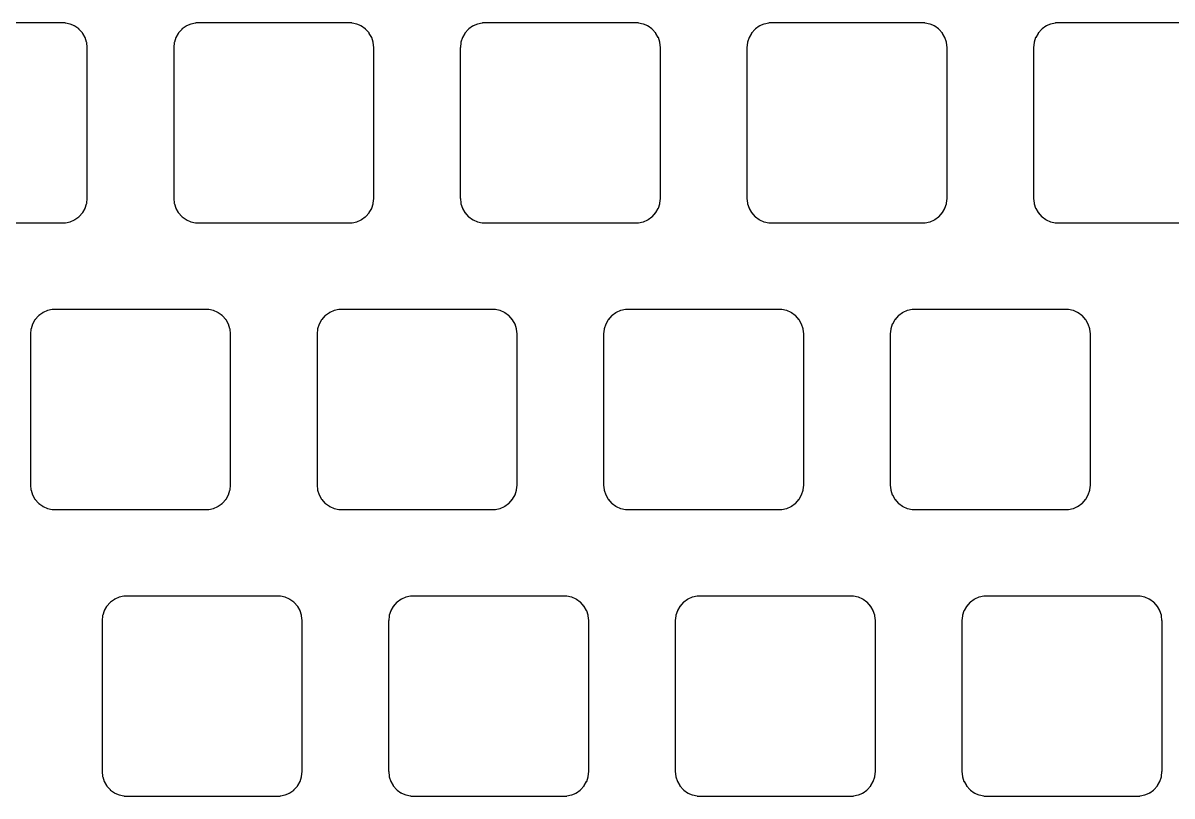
# Model space of a CAD drawing. Header units: metres. Extents: x -16 to 249, y -82 to 7.
# Drawn here: x 116.4 to 192.5, y -44.1 to 7.1 of the extents above; entities that cross this region are included whole.
import ezdxf

# ---------------------------------------------------------------- set-up
doc = ezdxf.new("R2010")
doc.units = ezdxf.units.M

msp = doc.modelspace()

# ---------------------------------------------------------------- linework, layer by layer
for p, q in [((119.171, 7.12391), (108.829, 7.12391)), ((119.189, 7.11999), (119.171, 7.12391)), ((119.496, 7.05479), (119.189, 7.11999)), ((119.505, 7.05293), (119.496, 7.05479)), ((119.791, 6.92539), (119.505, 7.05293)), ((119.799, 6.92175), (119.791, 6.92539)), ((119.816, 6.91409), (119.799, 6.92175)), ((120.07, 6.72977), (119.816, 6.91409)), ((127.184, 6.91409), (126.93, 6.72977)), ((127.201, 6.92175), (127.184, 6.91409)), ((127.209, 6.92539), (127.201, 6.92175)), ((127.495, 7.05293), (127.209, 6.92539)), ((127.504, 7.05479), (127.495, 7.05293)), ((127.811, 7.11999), (127.504, 7.05479)), ((127.829, 7.12391), (127.811, 7.11999)), ((138.171, 7.12391), (127.829, 7.12391)), ((138.189, 7.11999), (138.171, 7.12391)), ((138.496, 7.05479), (138.189, 7.11999)), ((138.505, 7.05293), (138.496, 7.05479)), ((138.791, 6.92539), (138.505, 7.05293)), ((138.799, 6.92175), (138.791, 6.92539)), ((138.816, 6.91409), (138.799, 6.92175)), ((139.07, 6.72977), (138.816, 6.91409)), ((146.184, 6.91409), (145.93, 6.72977)), ((146.201, 6.92175), (146.184, 6.91409)), ((146.209, 6.92539), (146.201, 6.92175)), ((146.495, 7.05293), (146.209, 6.92539)), ((146.504, 7.05479), (146.495, 7.05293)), ((146.811, 7.11999), (146.504, 7.05479)), ((146.829, 7.12391), (146.811, 7.11999)), ((157.171, 7.12391), (146.829, 7.12391)), ((157.189, 7.11999), (157.171, 7.12391)), ((157.496, 7.05479), (157.189, 7.11999)), ((157.505, 7.05293), (157.496, 7.05479)), ((157.791, 6.92539), (157.505, 7.05293)), ((157.799, 6.92175), (157.791, 6.92539)), ((157.816, 6.91409), (157.799, 6.92175)), ((158.07, 6.72977), (157.816, 6.91409)), ((165.184, 6.91409), (164.93, 6.72977)), ((165.201, 6.92175), (165.184, 6.91409)), ((165.209, 6.92539), (165.201, 6.92175)), ((165.495, 7.05293), (165.209, 6.92539)), ((165.504, 7.05479), (165.495, 7.05293)), ((165.811, 7.11999), (165.504, 7.05479)), ((165.829, 7.12391), (165.811, 7.11999)), ((176.171, 7.12391), (165.829, 7.12391)), ((176.189, 7.11999), (176.171, 7.12391)), ((176.496, 7.05479), (176.189, 7.11999)), ((176.505, 7.05293), (176.496, 7.05479)), ((176.791, 6.92539), (176.505, 7.05293)), ((176.799, 6.92175), (176.791, 6.92539)), ((176.816, 6.91409), (176.799, 6.92175)), ((177.07, 6.72977), (176.816, 6.91409)), ((184.184, 6.91409), (183.93, 6.72977)), ((184.201, 6.92175), (184.184, 6.91409)), ((184.209, 6.92539), (184.201, 6.92175)), ((184.495, 7.05293), (184.209, 6.92539)), ((184.504, 7.05479), (184.495, 7.05293)), ((184.811, 7.11999), (184.504, 7.05479)), ((184.829, 7.12391), (184.811, 7.11999)), ((195.171, 7.12391), (184.829, 7.12391)), ((120.085, 6.7187), (120.07, 6.72977)), ((120.093, 6.71344), (120.085, 6.7187)), ((120.105, 6.69945), (120.093, 6.71344)), ((120.315, 6.46642), (120.105, 6.69945)), ((120.321, 6.45977), (120.315, 6.46642)), ((120.325, 6.45202), (120.321, 6.45977)), ((120.335, 6.43571), (120.325, 6.45202)), ((120.492, 6.16414), (120.335, 6.43571)), ((120.494, 6.15563), (120.492, 6.16414)), ((120.591, 5.85739), (120.494, 6.15563)), ((126.506, 6.15563), (126.409, 5.85739)), ((126.508, 6.16414), (126.506, 6.15563)), ((126.665, 6.43571), (126.508, 6.16414)), ((126.675, 6.45202), (126.665, 6.43571)), ((126.679, 6.45977), (126.675, 6.45202)), ((126.685, 6.46642), (126.679, 6.45977)), ((126.895, 6.69945), (126.685, 6.46642)), ((126.907, 6.71344), (126.895, 6.69945)), ((126.915, 6.7187), (126.907, 6.71344)), ((126.93, 6.72977), (126.915, 6.7187)), ((139.085, 6.7187), (139.07, 6.72977)), ((139.093, 6.71344), (139.085, 6.7187)), ((139.105, 6.69945), (139.093, 6.71344)), ((139.315, 6.46642), (139.105, 6.69945)), ((139.321, 6.45977), (139.315, 6.46642)), ((139.325, 6.45202), (139.321, 6.45977)), ((139.335, 6.43571), (139.325, 6.45202)), ((139.492, 6.16414), (139.335, 6.43571)), ((139.494, 6.15563), (139.492, 6.16414)), ((139.591, 5.85739), (139.494, 6.15563)), ((145.506, 6.15563), (145.409, 5.85739)), ((145.508, 6.16414), (145.506, 6.15563)), ((145.665, 6.43571), (145.508, 6.16414)), ((145.675, 6.45202), (145.665, 6.43571)), ((145.679, 6.45977), (145.675, 6.45202)), ((145.685, 6.46642), (145.679, 6.45977)), ((145.895, 6.69945), (145.685, 6.46642)), ((145.907, 6.71344), (145.895, 6.69945)), ((145.915, 6.7187), (145.907, 6.71344)), ((145.93, 6.72977), (145.915, 6.7187)), ((158.085, 6.7187), (158.07, 6.72977)), ((158.093, 6.71344), (158.085, 6.7187)), ((158.105, 6.69945), (158.093, 6.71344)), ((158.315, 6.46642), (158.105, 6.69945)), ((158.321, 6.45977), (158.315, 6.46642)), ((158.325, 6.45202), (158.321, 6.45977)), ((158.335, 6.43571), (158.325, 6.45202)), ((158.492, 6.16414), (158.335, 6.43571)), ((158.494, 6.15563), (158.492, 6.16414)), ((158.591, 5.85739), (158.494, 6.15563)), ((164.506, 6.15563), (164.409, 5.85739)), ((164.508, 6.16414), (164.506, 6.15563)), ((164.665, 6.43571), (164.508, 6.16414)), ((164.675, 6.45202), (164.665, 6.43571)), ((164.679, 6.45977), (164.675, 6.45202)), ((164.685, 6.46642), (164.679, 6.45977)), ((164.895, 6.69945), (164.685, 6.46642)), ((164.907, 6.71344), (164.895, 6.69945)), ((164.915, 6.7187), (164.907, 6.71344)), ((164.93, 6.72977), (164.915, 6.7187)), ((177.085, 6.7187), (177.07, 6.72977)), ((177.093, 6.71344), (177.085, 6.7187)), ((177.105, 6.69945), (177.093, 6.71344)), ((177.315, 6.46642), (177.105, 6.69945)), ((177.321, 6.45977), (177.315, 6.46642)), ((177.325, 6.45202), (177.321, 6.45977)), ((177.335, 6.43571), (177.325, 6.45202)), ((177.492, 6.16414), (177.335, 6.43571)), ((177.494, 6.15563), (177.492, 6.16414)), ((177.591, 5.85739), (177.494, 6.15563)), ((183.506, 6.15563), (183.409, 5.85739)), ((183.508, 6.16414), (183.506, 6.15563)), ((183.665, 6.43571), (183.508, 6.16414)), ((183.675, 6.45202), (183.665, 6.43571)), ((183.679, 6.45977), (183.675, 6.45202)), ((183.685, 6.46642), (183.679, 6.45977)), ((183.895, 6.69945), (183.685, 6.46642)), ((183.907, 6.71344), (183.895, 6.69945)), ((183.915, 6.7187), (183.907, 6.71344)), ((183.93, 6.72977), (183.915, 6.7187)), ((120.597, 5.83949), (120.591, 5.85739)), ((120.599, 5.82077), (120.597, 5.83949)), ((120.632, 5.5089), (120.599, 5.82077)), ((120.633, 5.5), (120.632, 5.5089)), ((120.633, -4.5), (120.633, 5.5)), ((126.368, 5.5089), (126.367, 5.5)), ((126.367, 5.5), (126.367, -4.5)), ((126.401, 5.82077), (126.368, 5.5089)), ((126.403, 5.83949), (126.401, 5.82077)), ((126.409, 5.85739), (126.403, 5.83949)), ((139.597, 5.83949), (139.591, 5.85739)), ((139.599, 5.82077), (139.597, 5.83949)), ((139.632, 5.5089), (139.599, 5.82077)), ((139.633, 5.5), (139.632, 5.5089)), ((139.633, -4.5), (139.633, 5.5)), ((145.368, 5.5089), (145.367, 5.5)), ((145.367, 5.5), (145.367, -4.5)), ((145.401, 5.82077), (145.368, 5.5089)), ((145.403, 5.83949), (145.401, 5.82077)), ((145.409, 5.85739), (145.403, 5.83949)), ((158.597, 5.83949), (158.591, 5.85739)), ((158.599, 5.82077), (158.597, 5.83949)), ((158.632, 5.5089), (158.599, 5.82077)), ((158.633, 5.5), (158.632, 5.5089)), ((158.633, -4.5), (158.633, 5.5)), ((164.368, 5.5089), (164.367, 5.5)), ((164.367, 5.5), (164.367, -4.5)), ((164.401, 5.82077), (164.368, 5.5089)), ((164.403, 5.83949), (164.401, 5.82077)), ((164.409, 5.85739), (164.403, 5.83949)), ((177.597, 5.83949), (177.591, 5.85739)), ((177.599, 5.82077), (177.597, 5.83949)), ((177.632, 5.5089), (177.599, 5.82077)), ((177.633, 5.5), (177.632, 5.5089)), ((177.633, -4.5), (177.633, 5.5)), ((183.368, 5.5089), (183.367, 5.5)), ((183.367, 5.5), (183.367, -4.5)), ((183.401, 5.82077), (183.368, 5.5089)), ((183.403, 5.83949), (183.401, 5.82077)), ((183.409, 5.85739), (183.403, 5.83949)), ((120.599, -4.82077), (120.632, -4.5089)), ((120.632, -4.5089), (120.633, -4.5)), ((126.367, -4.5), (126.368, -4.5089)), ((126.368, -4.5089), (126.401, -4.82077)), ((139.599, -4.82077), (139.632, -4.5089)), ((139.632, -4.5089), (139.633, -4.5)), ((145.367, -4.5), (145.368, -4.5089)), ((145.368, -4.5089), (145.401, -4.82077)), ((158.599, -4.82077), (158.632, -4.5089)), ((158.632, -4.5089), (158.633, -4.5)), ((164.367, -4.5), (164.368, -4.5089)), ((164.368, -4.5089), (164.401, -4.82077)), ((177.599, -4.82077), (177.632, -4.5089)), ((177.632, -4.5089), (177.633, -4.5)), ((183.367, -4.5), (183.368, -4.5089)), ((183.368, -4.5089), (183.401, -4.82077)), ((120.335, -5.43571), (120.492, -5.16414)), ((120.492, -5.16414), (120.494, -5.15563)), ((120.494, -5.15563), (120.591, -4.85739)), ((120.591, -4.85739), (120.597, -4.83949)), ((120.597, -4.83949), (120.599, -4.82077)), ((126.401, -4.82077), (126.403, -4.83949)), ((126.403, -4.83949), (126.409, -4.85739)), ((126.409, -4.85739), (126.506, -5.15563)), ((126.506, -5.15563), (126.508, -5.16414)), ((126.508, -5.16414), (126.665, -5.43571)), ((139.335, -5.43571), (139.492, -5.16414)), ((139.492, -5.16414), (139.494, -5.15563)), ((139.494, -5.15563), (139.591, -4.85739)), ((139.591, -4.85739), (139.597, -4.83949)), ((139.597, -4.83949), (139.599, -4.82077)), ((145.401, -4.82077), (145.403, -4.83949)), ((145.403, -4.83949), (145.409, -4.85739)), ((145.409, -4.85739), (145.506, -5.15563)), ((145.506, -5.15563), (145.508, -5.16414)), ((145.508, -5.16414), (145.665, -5.43571)), ((158.335, -5.43571), (158.492, -5.16414)), ((158.492, -5.16414), (158.494, -5.15563)), ((158.494, -5.15563), (158.591, -4.85739)), ((158.591, -4.85739), (158.597, -4.83949)), ((158.597, -4.83949), (158.599, -4.82077)), ((164.401, -4.82077), (164.403, -4.83949)), ((164.403, -4.83949), (164.409, -4.85739)), ((164.409, -4.85739), (164.506, -5.15563)), ((164.506, -5.15563), (164.508, -5.16414)), ((164.508, -5.16414), (164.665, -5.43571)), ((177.335, -5.43571), (177.492, -5.16414)), ((177.492, -5.16414), (177.494, -5.15563)), ((177.494, -5.15563), (177.591, -4.85739)), ((177.591, -4.85739), (177.597, -4.83949)), ((177.597, -4.83949), (177.599, -4.82077)), ((183.401, -4.82077), (183.403, -4.83949)), ((183.403, -4.83949), (183.409, -4.85739)), ((183.409, -4.85739), (183.506, -5.15563)), ((183.506, -5.15563), (183.508, -5.16414)), ((183.508, -5.16414), (183.665, -5.43571)), ((119.189, -6.11999), (119.496, -6.05479)), ((119.496, -6.05479), (119.505, -6.05293)), ((119.505, -6.05293), (119.791, -5.92539)), ((119.791, -5.92539), (119.799, -5.92175)), ((119.799, -5.92175), (119.816, -5.91409)), ((119.816, -5.91409), (120.07, -5.72977)), ((120.07, -5.72977), (120.085, -5.7187)), ((120.085, -5.7187), (120.093, -5.71344)), ((120.093, -5.71344), (120.105, -5.69945)), ((120.105, -5.69945), (120.315, -5.46642)), ((120.315, -5.46642), (120.321, -5.45977)), ((120.321, -5.45977), (120.325, -5.45202)), ((120.325, -5.45202), (120.335, -5.43571)), ((126.665, -5.43571), (126.675, -5.45202)), ((126.675, -5.45202), (126.679, -5.45977)), ((126.679, -5.45977), (126.685, -5.46642)), ((126.685, -5.46642), (126.895, -5.69945)), ((126.895, -5.69945), (126.907, -5.71344)), ((126.907, -5.71344), (126.915, -5.7187)), ((126.915, -5.7187), (126.93, -5.72977)), ((126.93, -5.72977), (127.184, -5.91409)), ((127.184, -5.91409), (127.201, -5.92175)), ((127.201, -5.92175), (127.209, -5.92539)), ((127.209, -5.92539), (127.495, -6.05293)), ((127.495, -6.05293), (127.504, -6.05479)), ((127.504, -6.05479), (127.811, -6.11999)), ((138.189, -6.11999), (138.496, -6.05479)), ((138.496, -6.05479), (138.505, -6.05293)), ((138.505, -6.05293), (138.791, -5.92539)), ((138.791, -5.92539), (138.799, -5.92175)), ((138.799, -5.92175), (138.816, -5.91409)), ((138.816, -5.91409), (139.07, -5.72977)), ((139.07, -5.72977), (139.085, -5.7187)), ((139.085, -5.7187), (139.093, -5.71344)), ((139.093, -5.71344), (139.105, -5.69945)), ((139.105, -5.69945), (139.315, -5.46642)), ((139.315, -5.46642), (139.321, -5.45977)), ((139.321, -5.45977), (139.325, -5.45202)), ((139.325, -5.45202), (139.335, -5.43571)), ((145.665, -5.43571), (145.675, -5.45202)), ((145.675, -5.45202), (145.679, -5.45977)), ((145.679, -5.45977), (145.685, -5.46642)), ((145.685, -5.46642), (145.895, -5.69945)), ((145.895, -5.69945), (145.907, -5.71344)), ((145.907, -5.71344), (145.915, -5.7187)), ((145.915, -5.7187), (145.93, -5.72977)), ((145.93, -5.72977), (146.184, -5.91409)), ((146.184, -5.91409), (146.201, -5.92175)), ((146.201, -5.92175), (146.209, -5.92539)), ((146.209, -5.92539), (146.495, -6.05293)), ((146.495, -6.05293), (146.504, -6.05479)), ((146.504, -6.05479), (146.811, -6.11999)), ((157.189, -6.11999), (157.496, -6.05479)), ((157.496, -6.05479), (157.505, -6.05293)), ((157.505, -6.05293), (157.791, -5.92539)), ((157.791, -5.92539), (157.799, -5.92175)), ((157.799, -5.92175), (157.816, -5.91409)), ((157.816, -5.91409), (158.07, -5.72977)), ((158.07, -5.72977), (158.085, -5.7187)), ((158.085, -5.7187), (158.093, -5.71344)), ((158.093, -5.71344), (158.105, -5.69945)), ((158.105, -5.69945), (158.315, -5.46642)), ((158.315, -5.46642), (158.321, -5.45977)), ((158.321, -5.45977), (158.325, -5.45202)), ((158.325, -5.45202), (158.335, -5.43571)), ((164.665, -5.43571), (164.675, -5.45202)), ((164.675, -5.45202), (164.679, -5.45977)), ((164.679, -5.45977), (164.685, -5.46642)), ((164.685, -5.46642), (164.895, -5.69945)), ((164.895, -5.69945), (164.907, -5.71344)), ((164.907, -5.71344), (164.915, -5.7187)), ((164.915, -5.7187), (164.93, -5.72977)), ((164.93, -5.72977), (165.184, -5.91409)), ((165.184, -5.91409), (165.201, -5.92175)), ((165.201, -5.92175), (165.209, -5.92539)), ((165.209, -5.92539), (165.495, -6.05293)), ((165.495, -6.05293), (165.504, -6.05479)), ((165.504, -6.05479), (165.811, -6.11999)), ((176.189, -6.11999), (176.496, -6.05479)), ((176.496, -6.05479), (176.505, -6.05293)), ((176.505, -6.05293), (176.791, -5.92539)), ((176.791, -5.92539), (176.799, -5.92175)), ((176.799, -5.92175), (176.816, -5.91409)), ((176.816, -5.91409), (177.07, -5.72977)), ((177.07, -5.72977), (177.085, -5.7187)), ((177.085, -5.7187), (177.093, -5.71344)), ((177.093, -5.71344), (177.105, -5.69945)), ((177.105, -5.69945), (177.315, -5.46642)), ((177.315, -5.46642), (177.321, -5.45977)), ((177.321, -5.45977), (177.325, -5.45202)), ((177.325, -5.45202), (177.335, -5.43571)), ((183.665, -5.43571), (183.675, -5.45202)), ((183.675, -5.45202), (183.679, -5.45977)), ((183.679, -5.45977), (183.685, -5.46642)), ((183.685, -5.46642), (183.895, -5.69945)), ((183.895, -5.69945), (183.907, -5.71344)), ((183.907, -5.71344), (183.915, -5.7187)), ((183.915, -5.7187), (183.93, -5.72977)), ((183.93, -5.72977), (184.184, -5.91409)), ((184.184, -5.91409), (184.201, -5.92175)), ((184.201, -5.92175), (184.209, -5.92539)), ((184.209, -5.92539), (184.495, -6.05293)), ((184.495, -6.05293), (184.504, -6.05479)), ((184.504, -6.05479), (184.811, -6.11999)), ((108.829, -6.12391), (119.171, -6.12391)), ((119.171, -6.12391), (119.189, -6.11999)), ((127.811, -6.11999), (127.829, -6.12391)), ((127.829, -6.12391), (138.171, -6.12391)), ((138.171, -6.12391), (138.189, -6.11999)), ((146.811, -6.11999), (146.829, -6.12391)), ((146.829, -6.12391), (157.171, -6.12391)), ((157.171, -6.12391), (157.189, -6.11999)), ((165.811, -6.11999), (165.829, -6.12391)), ((165.829, -6.12391), (176.171, -6.12391)), ((176.171, -6.12391), (176.189, -6.11999)), ((184.811, -6.11999), (184.829, -6.12391)), ((184.829, -6.12391), (195.171, -6.12391)), ((117.684, -12.0859), (117.43, -12.2702)), ((117.701, -12.0783), (117.684, -12.0859)), ((117.709, -12.0746), (117.701, -12.0783)), ((117.995, -11.9471), (117.709, -12.0746)), ((118.004, -11.9452), (117.995, -11.9471)), ((118.311, -11.88), (118.004, -11.9452)), ((118.329, -11.8761), (118.311, -11.88)), ((128.671, -11.8761), (118.329, -11.8761)), ((128.689, -11.88), (128.671, -11.8761)), ((128.996, -11.9452), (128.689, -11.88)), ((129.005, -11.9471), (128.996, -11.9452)), ((129.291, -12.0746), (129.005, -11.9471)), ((129.299, -12.0783), (129.291, -12.0746)), ((129.316, -12.0859), (129.299, -12.0783)), ((129.57, -12.2702), (129.316, -12.0859)), ((136.684, -12.0859), (136.43, -12.2702)), ((136.701, -12.0783), (136.684, -12.0859)), ((136.709, -12.0746), (136.701, -12.0783)), ((136.995, -11.9471), (136.709, -12.0746)), ((137.004, -11.9452), (136.995, -11.9471)), ((137.311, -11.88), (137.004, -11.9452)), ((137.329, -11.8761), (137.311, -11.88)), ((147.671, -11.8761), (137.329, -11.8761)), ((147.689, -11.88), (147.671, -11.8761)), ((147.996, -11.9452), (147.689, -11.88)), ((148.005, -11.9471), (147.996, -11.9452)), ((148.291, -12.0746), (148.005, -11.9471)), ((148.299, -12.0783), (148.291, -12.0746)), ((148.316, -12.0859), (148.299, -12.0783)), ((148.57, -12.2702), (148.316, -12.0859)), ((155.684, -12.0859), (155.43, -12.2702)), ((155.701, -12.0783), (155.684, -12.0859)), ((155.709, -12.0746), (155.701, -12.0783)), ((155.995, -11.9471), (155.709, -12.0746)), ((156.004, -11.9452), (155.995, -11.9471)), ((156.311, -11.88), (156.004, -11.9452)), ((156.329, -11.8761), (156.311, -11.88)), ((166.671, -11.8761), (156.329, -11.8761)), ((166.689, -11.88), (166.671, -11.8761)), ((166.996, -11.9452), (166.689, -11.88)), ((167.005, -11.9471), (166.996, -11.9452)), ((167.291, -12.0746), (167.005, -11.9471)), ((167.299, -12.0783), (167.291, -12.0746)), ((167.316, -12.0859), (167.299, -12.0783)), ((167.57, -12.2702), (167.316, -12.0859)), ((174.684, -12.0859), (174.43, -12.2702)), ((174.701, -12.0783), (174.684, -12.0859)), ((174.709, -12.0746), (174.701, -12.0783)), ((174.995, -11.9471), (174.709, -12.0746)), ((175.004, -11.9452), (174.995, -11.9471)), ((175.311, -11.88), (175.004, -11.9452)), ((175.329, -11.8761), (175.311, -11.88)), ((185.671, -11.8761), (175.329, -11.8761)), ((185.689, -11.88), (185.671, -11.8761)), ((185.996, -11.9452), (185.689, -11.88)), ((186.005, -11.9471), (185.996, -11.9452)), ((186.291, -12.0746), (186.005, -11.9471)), ((186.299, -12.0783), (186.291, -12.0746)), ((186.316, -12.0859), (186.299, -12.0783)), ((186.57, -12.2702), (186.316, -12.0859)), ((117.006, -12.8444), (116.909, -13.1426)), ((117.008, -12.8359), (117.006, -12.8444)), ((117.165, -12.5643), (117.008, -12.8359)), ((117.175, -12.548), (117.165, -12.5643)), ((117.179, -12.5402), (117.175, -12.548)), ((117.185, -12.5336), (117.179, -12.5402)), ((117.395, -12.3005), (117.185, -12.5336)), ((117.407, -12.2866), (117.395, -12.3005)), ((117.415, -12.2813), (117.407, -12.2866)), ((117.43, -12.2702), (117.415, -12.2813)), ((129.585, -12.2813), (129.57, -12.2702)), ((129.593, -12.2866), (129.585, -12.2813)), ((129.605, -12.3005), (129.593, -12.2866)), ((129.815, -12.5336), (129.605, -12.3005)), ((129.821, -12.5402), (129.815, -12.5336)), ((129.825, -12.548), (129.821, -12.5402)), ((129.835, -12.5643), (129.825, -12.548)), ((129.992, -12.8359), (129.835, -12.5643)), ((129.994, -12.8444), (129.992, -12.8359)), ((130.091, -13.1426), (129.994, -12.8444)), ((136.006, -12.8444), (135.909, -13.1426)), ((136.008, -12.8359), (136.006, -12.8444)), ((136.165, -12.5643), (136.008, -12.8359)), ((136.175, -12.548), (136.165, -12.5643)), ((136.179, -12.5402), (136.175, -12.548)), ((136.185, -12.5336), (136.179, -12.5402)), ((136.395, -12.3005), (136.185, -12.5336)), ((136.407, -12.2866), (136.395, -12.3005)), ((136.415, -12.2813), (136.407, -12.2866)), ((136.43, -12.2702), (136.415, -12.2813)), ((148.585, -12.2813), (148.57, -12.2702)), ((148.593, -12.2866), (148.585, -12.2813)), ((148.605, -12.3005), (148.593, -12.2866)), ((148.815, -12.5336), (148.605, -12.3005)), ((148.821, -12.5402), (148.815, -12.5336)), ((148.825, -12.548), (148.821, -12.5402)), ((148.835, -12.5643), (148.825, -12.548)), ((148.992, -12.8359), (148.835, -12.5643)), ((148.994, -12.8444), (148.992, -12.8359)), ((149.091, -13.1426), (148.994, -12.8444)), ((155.006, -12.8444), (154.909, -13.1426)), ((155.008, -12.8359), (155.006, -12.8444)), ((155.165, -12.5643), (155.008, -12.8359)), ((155.175, -12.548), (155.165, -12.5643)), ((155.179, -12.5402), (155.175, -12.548)), ((155.185, -12.5336), (155.179, -12.5402)), ((155.395, -12.3005), (155.185, -12.5336)), ((155.407, -12.2866), (155.395, -12.3005)), ((155.415, -12.2813), (155.407, -12.2866)), ((155.43, -12.2702), (155.415, -12.2813)), ((167.585, -12.2813), (167.57, -12.2702)), ((167.593, -12.2866), (167.585, -12.2813)), ((167.605, -12.3005), (167.593, -12.2866)), ((167.815, -12.5336), (167.605, -12.3005)), ((167.821, -12.5402), (167.815, -12.5336)), ((167.825, -12.548), (167.821, -12.5402)), ((167.835, -12.5643), (167.825, -12.548)), ((167.992, -12.8359), (167.835, -12.5643)), ((167.994, -12.8444), (167.992, -12.8359)), ((168.091, -13.1426), (167.994, -12.8444)), ((174.006, -12.8444), (173.909, -13.1426)), ((174.008, -12.8359), (174.006, -12.8444)), ((174.165, -12.5643), (174.008, -12.8359)), ((174.175, -12.548), (174.165, -12.5643)), ((174.179, -12.5402), (174.175, -12.548)), ((174.185, -12.5336), (174.179, -12.5402)), ((174.395, -12.3005), (174.185, -12.5336)), ((174.407, -12.2866), (174.395, -12.3005)), ((174.415, -12.2813), (174.407, -12.2866)), ((174.43, -12.2702), (174.415, -12.2813)), ((186.585, -12.2813), (186.57, -12.2702)), ((186.593, -12.2866), (186.585, -12.2813)), ((186.605, -12.3005), (186.593, -12.2866)), ((186.815, -12.5336), (186.605, -12.3005)), ((186.821, -12.5402), (186.815, -12.5336)), ((186.825, -12.548), (186.821, -12.5402)), ((186.835, -12.5643), (186.825, -12.548)), ((186.992, -12.8359), (186.835, -12.5643)), ((186.994, -12.8444), (186.992, -12.8359)), ((187.091, -13.1426), (186.994, -12.8444)), ((116.868, -13.4911), (116.867, -13.5)), ((116.867, -13.5), (116.867, -23.5)), ((116.901, -13.1792), (116.868, -13.4911)), ((116.903, -13.1605), (116.901, -13.1792)), ((116.909, -13.1426), (116.903, -13.1605)), ((130.097, -13.1605), (130.091, -13.1426)), ((130.099, -13.1792), (130.097, -13.1605)), ((130.132, -13.4911), (130.099, -13.1792)), ((130.133, -13.5), (130.132, -13.4911)), ((130.133, -23.5), (130.133, -13.5)), ((135.868, -13.4911), (135.867, -13.5)), ((135.867, -13.5), (135.867, -23.5)), ((135.901, -13.1792), (135.868, -13.4911)), ((135.903, -13.1605), (135.901, -13.1792)), ((135.909, -13.1426), (135.903, -13.1605)), ((149.097, -13.1605), (149.091, -13.1426)), ((149.099, -13.1792), (149.097, -13.1605)), ((149.132, -13.4911), (149.099, -13.1792)), ((149.133, -13.5), (149.132, -13.4911)), ((149.133, -23.5), (149.133, -13.5)), ((154.868, -13.4911), (154.867, -13.5)), ((154.867, -13.5), (154.867, -23.5)), ((154.901, -13.1792), (154.868, -13.4911)), ((154.903, -13.1605), (154.901, -13.1792)), ((154.909, -13.1426), (154.903, -13.1605)), ((168.097, -13.1605), (168.091, -13.1426)), ((168.099, -13.1792), (168.097, -13.1605)), ((168.132, -13.4911), (168.099, -13.1792)), ((168.133, -13.5), (168.132, -13.4911)), ((168.133, -23.5), (168.133, -13.5)), ((173.868, -13.4911), (173.867, -13.5)), ((173.867, -13.5), (173.867, -23.5)), ((173.901, -13.1792), (173.868, -13.4911)), ((173.903, -13.1605), (173.901, -13.1792)), ((173.909, -13.1426), (173.903, -13.1605)), ((187.097, -13.1605), (187.091, -13.1426)), ((187.099, -13.1792), (187.097, -13.1605)), ((187.132, -13.4911), (187.099, -13.1792)), ((187.133, -13.5), (187.132, -13.4911)), ((187.133, -23.5), (187.133, -13.5)), ((116.867, -23.5), (116.868, -23.5089)), ((116.868, -23.5089), (116.901, -23.8208)), ((130.099, -23.8208), (130.132, -23.5089)), ((130.132, -23.5089), (130.133, -23.5)), ((135.867, -23.5), (135.868, -23.5089)), ((135.868, -23.5089), (135.901, -23.8208)), ((149.099, -23.8208), (149.132, -23.5089)), ((149.132, -23.5089), (149.133, -23.5)), ((154.867, -23.5), (154.868, -23.5089)), ((154.868, -23.5089), (154.901, -23.8208)), ((168.099, -23.8208), (168.132, -23.5089)), ((168.132, -23.5089), (168.133, -23.5)), ((173.867, -23.5), (173.868, -23.5089)), ((173.868, -23.5089), (173.901, -23.8208)), ((187.099, -23.8208), (187.132, -23.5089)), ((187.132, -23.5089), (187.133, -23.5)), ((116.901, -23.8208), (116.903, -23.8395)), ((116.903, -23.8395), (116.909, -23.8574)), ((116.909, -23.8574), (117.006, -24.1556)), ((117.006, -24.1556), (117.008, -24.1641)), ((117.008, -24.1641), (117.165, -24.4357)), ((129.835, -24.4357), (129.992, -24.1641)), ((129.992, -24.1641), (129.994, -24.1556)), ((129.994, -24.1556), (130.091, -23.8574)), ((130.091, -23.8574), (130.097, -23.8395)), ((130.097, -23.8395), (130.099, -23.8208)), ((135.901, -23.8208), (135.903, -23.8395)), ((135.903, -23.8395), (135.909, -23.8574)), ((135.909, -23.8574), (136.006, -24.1556)), ((136.006, -24.1556), (136.008, -24.1641)), ((136.008, -24.1641), (136.165, -24.4357)), ((148.835, -24.4357), (148.992, -24.1641)), ((148.992, -24.1641), (148.994, -24.1556)), ((148.994, -24.1556), (149.091, -23.8574)), ((149.091, -23.8574), (149.097, -23.8395)), ((149.097, -23.8395), (149.099, -23.8208)), ((154.901, -23.8208), (154.903, -23.8395)), ((154.903, -23.8395), (154.909, -23.8574)), ((154.909, -23.8574), (155.006, -24.1556)), ((155.006, -24.1556), (155.008, -24.1641)), ((155.008, -24.1641), (155.165, -24.4357)), ((167.835, -24.4357), (167.992, -24.1641)), ((167.992, -24.1641), (167.994, -24.1556)), ((167.994, -24.1556), (168.091, -23.8574)), ((168.091, -23.8574), (168.097, -23.8395)), ((168.097, -23.8395), (168.099, -23.8208)), ((173.901, -23.8208), (173.903, -23.8395)), ((173.903, -23.8395), (173.909, -23.8574)), ((173.909, -23.8574), (174.006, -24.1556)), ((174.006, -24.1556), (174.008, -24.1641)), ((174.008, -24.1641), (174.165, -24.4357)), ((186.835, -24.4357), (186.992, -24.1641)), ((186.992, -24.1641), (186.994, -24.1556)), ((186.994, -24.1556), (187.091, -23.8574)), ((187.091, -23.8574), (187.097, -23.8395)), ((187.097, -23.8395), (187.099, -23.8208)), ((117.165, -24.4357), (117.175, -24.452)), ((117.175, -24.452), (117.179, -24.4598)), ((117.179, -24.4598), (117.185, -24.4664)), ((117.185, -24.4664), (117.395, -24.6995)), ((117.395, -24.6995), (117.407, -24.7134)), ((117.407, -24.7134), (117.415, -24.7187)), ((117.415, -24.7187), (117.43, -24.7298)), ((117.43, -24.7298), (117.684, -24.9141)), ((117.684, -24.9141), (117.701, -24.9217)), ((117.701, -24.9217), (117.709, -24.9254)), ((117.709, -24.9254), (117.995, -25.0529)), ((117.995, -25.0529), (118.004, -25.0548)), ((118.004, -25.0548), (118.311, -25.12)), ((118.311, -25.12), (118.329, -25.1239)), ((118.329, -25.1239), (128.671, -25.1239)), ((128.671, -25.1239), (128.689, -25.12)), ((128.689, -25.12), (128.996, -25.0548)), ((128.996, -25.0548), (129.005, -25.0529)), ((129.005, -25.0529), (129.291, -24.9254)), ((129.291, -24.9254), (129.299, -24.9217)), ((129.299, -24.9217), (129.316, -24.9141)), ((129.316, -24.9141), (129.57, -24.7298)), ((129.57, -24.7298), (129.585, -24.7187)), ((129.585, -24.7187), (129.593, -24.7134)), ((129.593, -24.7134), (129.605, -24.6995)), ((129.605, -24.6995), (129.815, -24.4664)), ((129.815, -24.4664), (129.821, -24.4598)), ((129.821, -24.4598), (129.825, -24.452)), ((129.825, -24.452), (129.835, -24.4357)), ((136.165, -24.4357), (136.175, -24.452)), ((136.175, -24.452), (136.179, -24.4598)), ((136.179, -24.4598), (136.185, -24.4664)), ((136.185, -24.4664), (136.395, -24.6995)), ((136.395, -24.6995), (136.407, -24.7134)), ((136.407, -24.7134), (136.415, -24.7187)), ((136.415, -24.7187), (136.43, -24.7298)), ((136.43, -24.7298), (136.684, -24.9141)), ((136.684, -24.9141), (136.701, -24.9217)), ((136.701, -24.9217), (136.709, -24.9254)), ((136.709, -24.9254), (136.995, -25.0529)), ((136.995, -25.0529), (137.004, -25.0548)), ((137.004, -25.0548), (137.311, -25.12)), ((137.311, -25.12), (137.329, -25.1239)), ((137.329, -25.1239), (147.671, -25.1239)), ((147.671, -25.1239), (147.689, -25.12)), ((147.689, -25.12), (147.996, -25.0548)), ((147.996, -25.0548), (148.005, -25.0529)), ((148.005, -25.0529), (148.291, -24.9254)), ((148.291, -24.9254), (148.299, -24.9217)), ((148.299, -24.9217), (148.316, -24.9141)), ((148.316, -24.9141), (148.57, -24.7298)), ((148.57, -24.7298), (148.585, -24.7187)), ((148.585, -24.7187), (148.593, -24.7134)), ((148.593, -24.7134), (148.605, -24.6995)), ((148.605, -24.6995), (148.815, -24.4664)), ((148.815, -24.4664), (148.821, -24.4598)), ((148.821, -24.4598), (148.825, -24.452)), ((148.825, -24.452), (148.835, -24.4357)), ((155.165, -24.4357), (155.175, -24.452)), ((155.175, -24.452), (155.179, -24.4598)), ((155.179, -24.4598), (155.185, -24.4664)), ((155.185, -24.4664), (155.395, -24.6995)), ((155.395, -24.6995), (155.407, -24.7134)), ((155.407, -24.7134), (155.415, -24.7187)), ((155.415, -24.7187), (155.43, -24.7298)), ((155.43, -24.7298), (155.684, -24.9141)), ((155.684, -24.9141), (155.701, -24.9217)), ((155.701, -24.9217), (155.709, -24.9254)), ((155.709, -24.9254), (155.995, -25.0529)), ((155.995, -25.0529), (156.004, -25.0548)), ((156.004, -25.0548), (156.311, -25.12)), ((156.311, -25.12), (156.329, -25.1239)), ((156.329, -25.1239), (166.671, -25.1239)), ((166.671, -25.1239), (166.689, -25.12)), ((166.689, -25.12), (166.996, -25.0548)), ((166.996, -25.0548), (167.005, -25.0529)), ((167.005, -25.0529), (167.291, -24.9254)), ((167.291, -24.9254), (167.299, -24.9217)), ((167.299, -24.9217), (167.316, -24.9141)), ((167.316, -24.9141), (167.57, -24.7298)), ((167.57, -24.7298), (167.585, -24.7187)), ((167.585, -24.7187), (167.593, -24.7134)), ((167.593, -24.7134), (167.605, -24.6995)), ((167.605, -24.6995), (167.815, -24.4664)), ((167.815, -24.4664), (167.821, -24.4598)), ((167.821, -24.4598), (167.825, -24.452)), ((167.825, -24.452), (167.835, -24.4357)), ((174.165, -24.4357), (174.175, -24.452)), ((174.175, -24.452), (174.179, -24.4598)), ((174.179, -24.4598), (174.185, -24.4664)), ((174.185, -24.4664), (174.395, -24.6995)), ((174.395, -24.6995), (174.407, -24.7134)), ((174.407, -24.7134), (174.415, -24.7187)), ((174.415, -24.7187), (174.43, -24.7298)), ((174.43, -24.7298), (174.684, -24.9141)), ((174.684, -24.9141), (174.701, -24.9217)), ((174.701, -24.9217), (174.709, -24.9254)), ((174.709, -24.9254), (174.995, -25.0529)), ((174.995, -25.0529), (175.004, -25.0548)), ((175.004, -25.0548), (175.311, -25.12)), ((175.311, -25.12), (175.329, -25.1239)), ((175.329, -25.1239), (185.671, -25.1239)), ((185.671, -25.1239), (185.689, -25.12)), ((185.689, -25.12), (185.996, -25.0548)), ((185.996, -25.0548), (186.005, -25.0529)), ((186.005, -25.0529), (186.291, -24.9254)), ((186.291, -24.9254), (186.299, -24.9217)), ((186.299, -24.9217), (186.316, -24.9141)), ((186.316, -24.9141), (186.57, -24.7298)), ((186.57, -24.7298), (186.585, -24.7187)), ((186.585, -24.7187), (186.593, -24.7134)), ((186.593, -24.7134), (186.605, -24.6995)), ((186.605, -24.6995), (186.815, -24.4664)), ((186.815, -24.4664), (186.821, -24.4598)), ((186.821, -24.4598), (186.825, -24.452)), ((186.825, -24.452), (186.835, -24.4357)), ((122.434, -31.0859), (122.18, -31.2702)), ((122.451, -31.0783), (122.434, -31.0859)), ((122.459, -31.0746), (122.451, -31.0783)), ((122.745, -30.9471), (122.459, -31.0746)), ((122.754, -30.9452), (122.745, -30.9471)), ((123.061, -30.88), (122.754, -30.9452)), ((123.079, -30.8761), (123.061, -30.88)), ((133.421, -30.8761), (123.079, -30.8761)), ((133.439, -30.88), (133.421, -30.8761)), ((133.746, -30.9452), (133.439, -30.88)), ((133.755, -30.9471), (133.746, -30.9452)), ((134.041, -31.0746), (133.755, -30.9471)), ((134.049, -31.0783), (134.041, -31.0746)), ((134.066, -31.0859), (134.049, -31.0783)), ((134.32, -31.2702), (134.066, -31.0859)), ((141.434, -31.0859), (141.18, -31.2702)), ((141.451, -31.0783), (141.434, -31.0859)), ((141.459, -31.0746), (141.451, -31.0783)), ((141.745, -30.9471), (141.459, -31.0746)), ((141.754, -30.9452), (141.745, -30.9471)), ((142.061, -30.88), (141.754, -30.9452)), ((142.079, -30.8761), (142.061, -30.88)), ((152.421, -30.8761), (142.079, -30.8761)), ((152.439, -30.88), (152.421, -30.8761)), ((152.746, -30.9452), (152.439, -30.88)), ((152.755, -30.9471), (152.746, -30.9452)), ((153.041, -31.0746), (152.755, -30.9471)), ((153.049, -31.0783), (153.041, -31.0746)), ((153.066, -31.0859), (153.049, -31.0783)), ((153.32, -31.2702), (153.066, -31.0859)), ((160.434, -31.0859), (160.18, -31.2702)), ((160.451, -31.0783), (160.434, -31.0859)), ((160.459, -31.0746), (160.451, -31.0783)), ((160.745, -30.9471), (160.459, -31.0746)), ((160.754, -30.9452), (160.745, -30.9471)), ((161.061, -30.88), (160.754, -30.9452)), ((161.079, -30.8761), (161.061, -30.88)), ((171.421, -30.8761), (161.079, -30.8761)), ((171.439, -30.88), (171.421, -30.8761)), ((171.746, -30.9452), (171.439, -30.88)), ((171.755, -30.9471), (171.746, -30.9452)), ((172.041, -31.0746), (171.755, -30.9471)), ((172.049, -31.0783), (172.041, -31.0746)), ((172.066, -31.0859), (172.049, -31.0783)), ((172.32, -31.2702), (172.066, -31.0859)), ((179.434, -31.0859), (179.18, -31.2702)), ((179.451, -31.0783), (179.434, -31.0859)), ((179.459, -31.0746), (179.451, -31.0783)), ((179.745, -30.9471), (179.459, -31.0746)), ((179.754, -30.9452), (179.745, -30.9471)), ((180.061, -30.88), (179.754, -30.9452)), ((180.079, -30.8761), (180.061, -30.88)), ((190.421, -30.8761), (180.079, -30.8761)), ((190.439, -30.88), (190.421, -30.8761)), ((190.746, -30.9452), (190.439, -30.88)), ((190.755, -30.9471), (190.746, -30.9452)), ((191.041, -31.0746), (190.755, -30.9471)), ((191.049, -31.0783), (191.041, -31.0746)), ((191.066, -31.0859), (191.049, -31.0783)), ((191.32, -31.2702), (191.066, -31.0859)), ((121.756, -31.8444), (121.659, -32.1426)), ((121.758, -31.8359), (121.756, -31.8444)), ((121.915, -31.5643), (121.758, -31.8359)), ((121.925, -31.548), (121.915, -31.5643)), ((121.929, -31.5402), (121.925, -31.548)), ((121.935, -31.5336), (121.929, -31.5402)), ((122.145, -31.3005), (121.935, -31.5336)), ((122.157, -31.2866), (122.145, -31.3005)), ((122.165, -31.2813), (122.157, -31.2866)), ((122.18, -31.2702), (122.165, -31.2813)), ((134.335, -31.2813), (134.32, -31.2702)), ((134.343, -31.2866), (134.335, -31.2813)), ((134.355, -31.3005), (134.343, -31.2866)), ((134.565, -31.5336), (134.355, -31.3005)), ((134.571, -31.5402), (134.565, -31.5336)), ((134.575, -31.548), (134.571, -31.5402)), ((134.585, -31.5643), (134.575, -31.548)), ((134.742, -31.8359), (134.585, -31.5643)), ((134.744, -31.8444), (134.742, -31.8359)), ((134.841, -32.1426), (134.744, -31.8444)), ((140.756, -31.8444), (140.659, -32.1426)), ((140.758, -31.8359), (140.756, -31.8444)), ((140.915, -31.5643), (140.758, -31.8359)), ((140.925, -31.548), (140.915, -31.5643)), ((140.929, -31.5402), (140.925, -31.548)), ((140.935, -31.5336), (140.929, -31.5402)), ((141.145, -31.3005), (140.935, -31.5336)), ((141.157, -31.2866), (141.145, -31.3005)), ((141.165, -31.2813), (141.157, -31.2866)), ((141.18, -31.2702), (141.165, -31.2813)), ((153.335, -31.2813), (153.32, -31.2702)), ((153.343, -31.2866), (153.335, -31.2813)), ((153.355, -31.3005), (153.343, -31.2866)), ((153.565, -31.5336), (153.355, -31.3005)), ((153.571, -31.5402), (153.565, -31.5336)), ((153.575, -31.548), (153.571, -31.5402)), ((153.585, -31.5643), (153.575, -31.548)), ((153.742, -31.8359), (153.585, -31.5643)), ((153.744, -31.8444), (153.742, -31.8359)), ((153.841, -32.1426), (153.744, -31.8444)), ((159.756, -31.8444), (159.659, -32.1426)), ((159.758, -31.8359), (159.756, -31.8444)), ((159.915, -31.5643), (159.758, -31.8359)), ((159.925, -31.548), (159.915, -31.5643)), ((159.929, -31.5402), (159.925, -31.548)), ((159.935, -31.5336), (159.929, -31.5402)), ((160.145, -31.3005), (159.935, -31.5336)), ((160.157, -31.2866), (160.145, -31.3005)), ((160.165, -31.2813), (160.157, -31.2866)), ((160.18, -31.2702), (160.165, -31.2813)), ((172.335, -31.2813), (172.32, -31.2702)), ((172.343, -31.2866), (172.335, -31.2813)), ((172.355, -31.3005), (172.343, -31.2866)), ((172.565, -31.5336), (172.355, -31.3005)), ((172.571, -31.5402), (172.565, -31.5336)), ((172.575, -31.548), (172.571, -31.5402)), ((172.585, -31.5643), (172.575, -31.548)), ((172.742, -31.8359), (172.585, -31.5643)), ((172.744, -31.8444), (172.742, -31.8359)), ((172.841, -32.1426), (172.744, -31.8444)), ((178.756, -31.8444), (178.659, -32.1426)), ((178.758, -31.8359), (178.756, -31.8444)), ((178.915, -31.5643), (178.758, -31.8359)), ((178.925, -31.548), (178.915, -31.5643)), ((178.929, -31.5402), (178.925, -31.548)), ((178.935, -31.5336), (178.929, -31.5402)), ((179.145, -31.3005), (178.935, -31.5336)), ((179.157, -31.2866), (179.145, -31.3005)), ((179.165, -31.2813), (179.157, -31.2866)), ((179.18, -31.2702), (179.165, -31.2813)), ((191.335, -31.2813), (191.32, -31.2702)), ((191.343, -31.2866), (191.335, -31.2813)), ((191.355, -31.3005), (191.343, -31.2866)), ((191.565, -31.5336), (191.355, -31.3005)), ((191.571, -31.5402), (191.565, -31.5336)), ((191.575, -31.548), (191.571, -31.5402)), ((191.585, -31.5643), (191.575, -31.548)), ((191.742, -31.8359), (191.585, -31.5643)), ((191.744, -31.8444), (191.742, -31.8359)), ((191.841, -32.1426), (191.744, -31.8444)), ((121.618, -32.4911), (121.617, -32.5)), ((121.617, -32.5), (121.617, -42.5)), ((121.651, -32.1792), (121.618, -32.4911)), ((121.653, -32.1605), (121.651, -32.1792)), ((121.659, -32.1426), (121.653, -32.1605)), ((134.847, -32.1605), (134.841, -32.1426)), ((134.849, -32.1792), (134.847, -32.1605)), ((134.882, -32.4911), (134.849, -32.1792)), ((134.883, -32.5), (134.882, -32.4911)), ((134.883, -42.5), (134.883, -32.5)), ((140.618, -32.4911), (140.617, -32.5)), ((140.617, -32.5), (140.617, -42.5)), ((140.651, -32.1792), (140.618, -32.4911)), ((140.653, -32.1605), (140.651, -32.1792)), ((140.659, -32.1426), (140.653, -32.1605)), ((153.847, -32.1605), (153.841, -32.1426)), ((153.849, -32.1792), (153.847, -32.1605)), ((153.882, -32.4911), (153.849, -32.1792)), ((153.883, -32.5), (153.882, -32.4911)), ((153.883, -42.5), (153.883, -32.5)), ((159.618, -32.4911), (159.617, -32.5)), ((159.617, -32.5), (159.617, -42.5)), ((159.651, -32.1792), (159.618, -32.4911)), ((159.653, -32.1605), (159.651, -32.1792)), ((159.659, -32.1426), (159.653, -32.1605)), ((172.847, -32.1605), (172.841, -32.1426)), ((172.849, -32.1792), (172.847, -32.1605)), ((172.882, -32.4911), (172.849, -32.1792)), ((172.883, -32.5), (172.882, -32.4911)), ((172.883, -42.5), (172.883, -32.5)), ((178.618, -32.4911), (178.617, -32.5)), ((178.617, -32.5), (178.617, -42.5)), ((178.651, -32.1792), (178.618, -32.4911)), ((178.653, -32.1605), (178.651, -32.1792)), ((178.659, -32.1426), (178.653, -32.1605)), ((191.847, -32.1605), (191.841, -32.1426)), ((191.849, -32.1792), (191.847, -32.1605)), ((191.882, -32.4911), (191.849, -32.1792)), ((191.883, -32.5), (191.882, -32.4911)), ((191.883, -42.5), (191.883, -32.5)), ((121.617, -42.5), (121.618, -42.5089)), ((121.618, -42.5089), (121.651, -42.8208)), ((134.849, -42.8208), (134.882, -42.5089)), ((134.882, -42.5089), (134.883, -42.5)), ((140.617, -42.5), (140.618, -42.5089)), ((140.618, -42.5089), (140.651, -42.8208)), ((153.849, -42.8208), (153.882, -42.5089)), ((153.882, -42.5089), (153.883, -42.5)), ((159.617, -42.5), (159.618, -42.5089)), ((159.618, -42.5089), (159.651, -42.8208)), ((172.849, -42.8208), (172.882, -42.5089)), ((172.882, -42.5089), (172.883, -42.5)), ((178.617, -42.5), (178.618, -42.5089)), ((178.618, -42.5089), (178.651, -42.8208)), ((191.849, -42.8208), (191.882, -42.5089)), ((191.882, -42.5089), (191.883, -42.5)), ((121.651, -42.8208), (121.653, -42.8395)), ((121.653, -42.8395), (121.659, -42.8574)), ((121.659, -42.8574), (121.756, -43.1556)), ((121.756, -43.1556), (121.758, -43.1641)), ((121.758, -43.1641), (121.915, -43.4357)), ((134.585, -43.4357), (134.742, -43.1641)), ((134.742, -43.1641), (134.744, -43.1556)), ((134.744, -43.1556), (134.841, -42.8574)), ((134.841, -42.8574), (134.847, -42.8395)), ((134.847, -42.8395), (134.849, -42.8208)), ((140.651, -42.8208), (140.653, -42.8395)), ((140.653, -42.8395), (140.659, -42.8574)), ((140.659, -42.8574), (140.756, -43.1556)), ((140.756, -43.1556), (140.758, -43.1641)), ((140.758, -43.1641), (140.915, -43.4357)), ((153.585, -43.4357), (153.742, -43.1641)), ((153.742, -43.1641), (153.744, -43.1556)), ((153.744, -43.1556), (153.841, -42.8574)), ((153.841, -42.8574), (153.847, -42.8395)), ((153.847, -42.8395), (153.849, -42.8208)), ((159.651, -42.8208), (159.653, -42.8395)), ((159.653, -42.8395), (159.659, -42.8574)), ((159.659, -42.8574), (159.756, -43.1556)), ((159.756, -43.1556), (159.758, -43.1641)), ((159.758, -43.1641), (159.915, -43.4357)), ((172.585, -43.4357), (172.742, -43.1641)), ((172.742, -43.1641), (172.744, -43.1556)), ((172.744, -43.1556), (172.841, -42.8574)), ((172.841, -42.8574), (172.847, -42.8395)), ((172.847, -42.8395), (172.849, -42.8208)), ((178.651, -42.8208), (178.653, -42.8395)), ((178.653, -42.8395), (178.659, -42.8574)), ((178.659, -42.8574), (178.756, -43.1556)), ((178.756, -43.1556), (178.758, -43.1641)), ((178.758, -43.1641), (178.915, -43.4357)), ((191.585, -43.4357), (191.742, -43.1641)), ((191.742, -43.1641), (191.744, -43.1556)), ((191.744, -43.1556), (191.841, -42.8574)), ((191.841, -42.8574), (191.847, -42.8395)), ((191.847, -42.8395), (191.849, -42.8208)), ((121.915, -43.4357), (121.925, -43.452)), ((121.925, -43.452), (121.929, -43.4598)), ((121.929, -43.4598), (121.935, -43.4664)), ((121.935, -43.4664), (122.145, -43.6995)), ((122.145, -43.6995), (122.157, -43.7134)), ((122.157, -43.7134), (122.165, -43.7187)), ((122.165, -43.7187), (122.18, -43.7298)), ((122.18, -43.7298), (122.434, -43.9141)), ((122.434, -43.9141), (122.451, -43.9217)), ((122.451, -43.9217), (122.459, -43.9254)), ((122.459, -43.9254), (122.745, -44.0529)), ((122.745, -44.0529), (122.754, -44.0548)), ((122.754, -44.0548), (123.061, -44.12)), ((123.061, -44.12), (123.079, -44.1239)), ((123.079, -44.1239), (133.421, -44.1239)), ((133.421, -44.1239), (133.439, -44.12)), ((133.439, -44.12), (133.746, -44.0548)), ((133.746, -44.0548), (133.755, -44.0529)), ((133.755, -44.0529), (134.041, -43.9254)), ((134.041, -43.9254), (134.049, -43.9217)), ((134.049, -43.9217), (134.066, -43.9141)), ((134.066, -43.9141), (134.32, -43.7298)), ((134.32, -43.7298), (134.335, -43.7187)), ((134.335, -43.7187), (134.343, -43.7134)), ((134.343, -43.7134), (134.355, -43.6995)), ((134.355, -43.6995), (134.565, -43.4664)), ((134.565, -43.4664), (134.571, -43.4598)), ((134.571, -43.4598), (134.575, -43.452)), ((134.575, -43.452), (134.585, -43.4357)), ((140.915, -43.4357), (140.925, -43.452)), ((140.925, -43.452), (140.929, -43.4598)), ((140.929, -43.4598), (140.935, -43.4664)), ((140.935, -43.4664), (141.145, -43.6995)), ((141.145, -43.6995), (141.157, -43.7134)), ((141.157, -43.7134), (141.165, -43.7187)), ((141.165, -43.7187), (141.18, -43.7298)), ((141.18, -43.7298), (141.434, -43.9141)), ((141.434, -43.9141), (141.451, -43.9217)), ((141.451, -43.9217), (141.459, -43.9254)), ((141.459, -43.9254), (141.745, -44.0529)), ((141.745, -44.0529), (141.754, -44.0548)), ((141.754, -44.0548), (142.061, -44.12)), ((142.061, -44.12), (142.079, -44.1239)), ((142.079, -44.1239), (152.421, -44.1239)), ((152.421, -44.1239), (152.439, -44.12)), ((152.439, -44.12), (152.746, -44.0548)), ((152.746, -44.0548), (152.755, -44.0529)), ((152.755, -44.0529), (153.041, -43.9254)), ((153.041, -43.9254), (153.049, -43.9217)), ((153.049, -43.9217), (153.066, -43.9141)), ((153.066, -43.9141), (153.32, -43.7298)), ((153.32, -43.7298), (153.335, -43.7187)), ((153.335, -43.7187), (153.343, -43.7134)), ((153.343, -43.7134), (153.355, -43.6995)), ((153.355, -43.6995), (153.565, -43.4664)), ((153.565, -43.4664), (153.571, -43.4598)), ((153.571, -43.4598), (153.575, -43.452)), ((153.575, -43.452), (153.585, -43.4357)), ((159.915, -43.4357), (159.925, -43.452)), ((159.925, -43.452), (159.929, -43.4598)), ((159.929, -43.4598), (159.935, -43.4664)), ((159.935, -43.4664), (160.145, -43.6995)), ((160.145, -43.6995), (160.157, -43.7134)), ((160.157, -43.7134), (160.165, -43.7187)), ((160.165, -43.7187), (160.18, -43.7298)), ((160.18, -43.7298), (160.434, -43.9141)), ((160.434, -43.9141), (160.451, -43.9217)), ((160.451, -43.9217), (160.459, -43.9254)), ((160.459, -43.9254), (160.745, -44.0529)), ((160.745, -44.0529), (160.754, -44.0548)), ((160.754, -44.0548), (161.061, -44.12)), ((161.061, -44.12), (161.079, -44.1239)), ((161.079, -44.1239), (171.421, -44.1239)), ((171.421, -44.1239), (171.439, -44.12)), ((171.439, -44.12), (171.746, -44.0548)), ((171.746, -44.0548), (171.755, -44.0529)), ((171.755, -44.0529), (172.041, -43.9254)), ((172.041, -43.9254), (172.049, -43.9217)), ((172.049, -43.9217), (172.066, -43.9141)), ((172.066, -43.9141), (172.32, -43.7298)), ((172.32, -43.7298), (172.335, -43.7187)), ((172.335, -43.7187), (172.343, -43.7134)), ((172.343, -43.7134), (172.355, -43.6995)), ((172.355, -43.6995), (172.565, -43.4664)), ((172.565, -43.4664), (172.571, -43.4598)), ((172.571, -43.4598), (172.575, -43.452)), ((172.575, -43.452), (172.585, -43.4357)), ((178.915, -43.4357), (178.925, -43.452)), ((178.925, -43.452), (178.929, -43.4598)), ((178.929, -43.4598), (178.935, -43.4664)), ((178.935, -43.4664), (179.145, -43.6995)), ((179.145, -43.6995), (179.157, -43.7134)), ((179.157, -43.7134), (179.165, -43.7187)), ((179.165, -43.7187), (179.18, -43.7298)), ((179.18, -43.7298), (179.434, -43.9141)), ((179.434, -43.9141), (179.451, -43.9217)), ((179.451, -43.9217), (179.459, -43.9254)), ((179.459, -43.9254), (179.745, -44.0529)), ((179.745, -44.0529), (179.754, -44.0548)), ((179.754, -44.0548), (180.061, -44.12)), ((180.061, -44.12), (180.079, -44.1239)), ((180.079, -44.1239), (190.421, -44.1239)), ((190.421, -44.1239), (190.439, -44.12)), ((190.439, -44.12), (190.746, -44.0548)), ((190.746, -44.0548), (190.755, -44.0529)), ((190.755, -44.0529), (191.041, -43.9254)), ((191.041, -43.9254), (191.049, -43.9217)), ((191.049, -43.9217), (191.066, -43.9141)), ((191.066, -43.9141), (191.32, -43.7298)), ((191.32, -43.7298), (191.335, -43.7187)), ((191.335, -43.7187), (191.343, -43.7134)), ((191.343, -43.7134), (191.355, -43.6995)), ((191.355, -43.6995), (191.565, -43.4664)), ((191.565, -43.4664), (191.571, -43.4598)), ((191.571, -43.4598), (191.575, -43.452)), ((191.575, -43.452), (191.585, -43.4357))]:
    msp.add_line(p, q)

doc.saveas('drawing.dxf')
